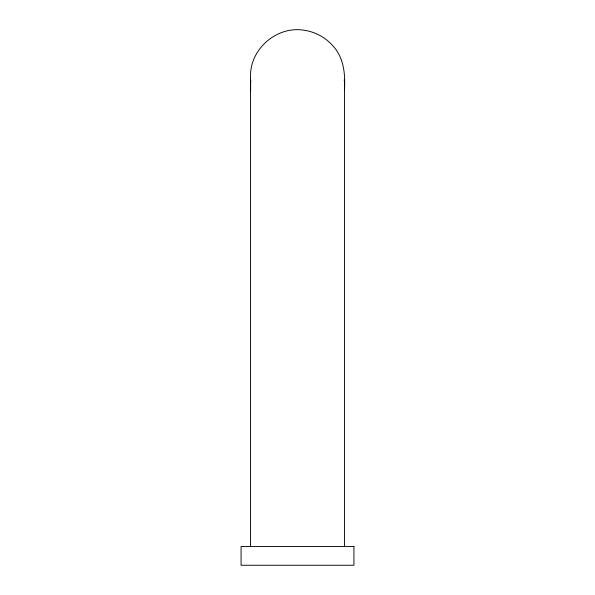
<?xml version="1.0" encoding="UTF-8"?>
<svg xmlns="http://www.w3.org/2000/svg" width="595" height="595" viewBox="0 0 595 595"><rect width="100%" height="100%" fill="white"/><g stroke="black" fill="none" stroke-linecap="round" stroke-linejoin="round"><path stroke-width="0.89" d="M344.245 81.032L344.446 79.351L344.446 546.441M250.83 81.746L250.599 80.08L250.599 90.961L250.554 85.338M344.446 90.276C345.353 75.037 344.178 58.459 333.49 46.514C325.837 37.478 314.785 31.513 303.034 30.077C277.069 26.366 251.373 47.964 250.554 74.174L250.554 546.441M353.921 546.441L241.079 546.441L241.079 565.25L353.921 565.25L353.921 546.441"/></g></svg>
